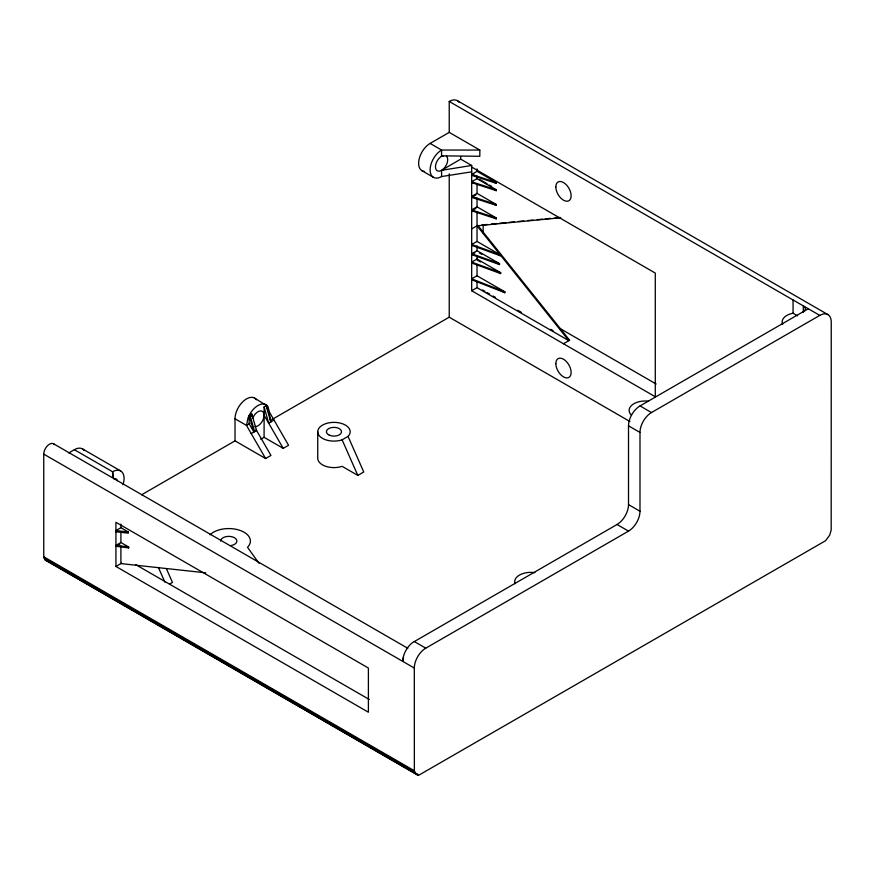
<?xml version="1.0" encoding="UTF-8"?>
<svg xmlns="http://www.w3.org/2000/svg" width="875" height="875" viewBox="0 0 875 875"><rect width="100%" height="100%" fill="white"/><g stroke="black" fill="none" stroke-linecap="round" stroke-linejoin="round"><path stroke-width="1.31" d="M471.68 167.07L655.288 273.077L655.288 396.758L471.68 290.752L471.68 165.473L460.698 159.141L460.698 156.614M254.603 398.092L267.903 406.416L269.445 412.147L288.564 445.277L283.216 448.372L264.086 437.325L264.13 406.875L266.766 405.355L271.338 421.608L270.036 419.344M808.303 308.766L640.062 405.902A16.231 9.373 -60 0 0 628.512 425.819L628.512 504.613A16.231 9.373 -60 0 1 617.039 524.497L412.727 642.48A16.231 9.373 -60 0 0 402.752 661.38A8.116 4.681 -60 0 1 403.517 657.617M274.017 420.077L268.669 423.161L264.13 406.875M460.698 159.141L440.814 170.756A8.652 4.998 -60 0 1 435.455 166.873A8.652 4.998 -60 0 1 440.748 156.778L442.345 155.848L479.828 156.286L479.828 150.052L449.225 132.377L430.106 143.423A16.231 9.373 -60 0 0 419.016 159.644A16.231 9.373 -60 0 0 424.364 171.456M348.042 436.395A16.231 9.373 0 0 0 336.744 422.505A16.231 9.373 0 0 0 317.997 433.387A16.231 9.373 0 0 0 342.125 439.841L348.042 436.395L363.748 471.964L357.809 475.398L342.125 466.342A16.231 9.373 0 0 1 317.734 458.27L317.734 431.758M496.278 182.438L477.028 171.325L471.68 174.42L496.278 182.438L496.278 183.323L471.68 175.306L473.812 174.059M496.278 189.788L477.028 178.675L471.68 181.77L496.278 189.788L496.278 190.673L471.68 182.645M496.278 204.477L477.028 193.375L471.68 196.459L496.278 204.477L496.278 205.362L471.68 197.345M472.752 196.733L475.956 194.873M496.278 217.963L477.028 206.85L471.68 209.945L496.278 217.963L496.278 218.838L471.68 210.82L475.956 208.348M68.731 452.944L74.353 449.695A16.231 9.373 -60 0 1 84.295 450.581M471.68 228.911L477.794 225.378L569.603 340.222L563.478 343.755M500.227 254.833L477.028 241.445L471.745 244.497L500.227 254.833L500.227 255.719L471.745 245.372M499.527 263.67L477.028 250.688L471.734 253.75L499.527 263.67L499.527 264.556L471.734 254.625L474.906 252.798M500.664 272.694L477.028 259.044L471.723 262.117L500.664 272.694L500.664 273.58L471.723 263.003M504.831 291.823L477.028 275.767L471.691 278.852L504.831 291.823L504.831 292.709L471.691 279.738M249.167 415.516L253.892 432.053L249.167 423.872L249.167 415.516L251.77 414.006L256.572 430.5L270.966 455.438L265.617 458.533L235.014 440.858L141.575 494.812M471.68 290.752L477.028 287.656L568.838 340.659L477.028 225.816L560.733 217.766M272.136 419.431L449.225 317.188L629.945 421.52M251.223 433.595L256.572 430.5L256.113 429.8M260.75 439.25L264.086 437.325M128.33 532L120.903 527.712L115.927 530.578L128.33 532L128.33 533.159L115.927 531.738M128.669 546.995L120.903 542.511L115.927 545.387L128.669 546.995L128.669 547.881L115.927 546.263L119.908 543.966M115.927 566.453L368.397 712.217L368.397 668.041L115.927 522.288L115.927 566.453L121.669 563.139M169.477 584.128L172.452 582.411L166.502 568.914M651.459 412.562L819.777 315.394A16.231 9.373 -60 0 1 831.25 322.022L831.184 530.097L829.664 535.205L825.584 540.717L419.016 775.075L415.877 774.102L414.367 770.755L414.302 668.041A16.231 9.373 -60 0 1 425.775 648.167L628.512 531.114A16.231 9.373 -60 0 0 639.986 511.241L639.986 432.447A16.231 9.373 -60 0 1 651.459 412.562L640.062 405.902M249.933 423.434L246.488 425.403L235.014 418.775A16.231 9.373 -60 0 1 243.523 401.067A16.231 9.373 -60 0 1 256.43 399.787M797.628 315.853L793.067 313.228L790.234 313.906A16.231 9.373 0 0 0 782.677 324.439M471.68 165.473L441.58 170.308L441.58 176.553L471.68 171.839M481.852 224.984L487.244 224.47M491.302 224.077L496.694 223.552M499.395 223.3L506.144 222.644M508.845 222.381L514.248 221.867M518.295 221.473L523.698 220.959M527.745 220.566L533.148 220.052M537.195 219.658L542.598 219.144M545.3 218.881L550.703 218.356M554.75 217.973L560.153 217.448M443.144 156.308L441.547 156.308L441.58 150.052L430.106 143.423M479.828 150.052L441.58 150.052A16.231 9.373 -60 0 0 430.106 169.925A16.231 9.373 -60 0 0 441.58 176.553M205.767 572.83L120.903 563.587L120.903 546.087M47.578 561.148L44.778 559.53L43.75 555.702L43.75 454.114A8.116 4.681 -60 0 1 48.005 445.255A8.116 4.681 -60 0 1 54.458 444.62M457.341 100.658L827.892 314.584M449.225 132.377L449.225 101.456L819.777 315.394M492.877 181.355L496.278 183.323M480.102 179.703L487.014 183.695M489.322 185.03L491.63 186.353M491.75 188.059L496.278 190.673M442.892 170.089L442.411 169.816A8.652 4.998 -60 0 0 446.414 156.177M491.75 202.748L496.278 205.362M421.991 170.723L433.464 177.352M491.75 216.223L496.278 218.838M495.589 253.039L500.227 255.719M479.402 252.941L481.764 254.308M494.791 261.822L499.527 264.556M477.028 259.93L480.572 261.975M497.12 271.534L500.664 273.58M497.875 288.695L504.831 292.709M559.661 328.289L656.173 384.016M482.508 289.931L484.859 291.287M487.211 292.655L489.562 294.011M493.095 296.045L495.447 297.402M517.814 310.319L521.347 312.353M550.769 329.35L553.12 330.706M567.252 338.855L569.603 340.222M628.512 425.819L639.986 432.447M628.512 504.613L639.986 511.241M617.039 524.497L628.512 531.114M82.469 448.886L120.717 470.98M414.302 641.539L425.775 648.167M74.353 449.695L112.602 471.778A16.231 9.373 -60 0 1 123.003 484.63M53.55 443.767L407.827 648.309M43.75 454.114L414.302 668.041M125.344 545.956L128.669 547.881M135.658 564.594L369.25 699.464M43.816 556.817L414.367 770.755M44.013 557.834L414.553 771.772M44.33 558.742L414.881 772.68M415.472 773.019L417.834 774.386M44.778 559.53L418.119 775.075M45.336 560.164L417.287 774.922M258.967 563.248L247.516 547.302A21.634 12.491 0 0 0 239.586 530.239A21.634 12.491 0 0 0 210.033 534.811M265.617 458.533L246.488 425.403L248.03 417.889L249.845 414.094A16.231 9.373 -60 0 1 266.077 404.72M264.086 415.209L283.216 448.372M342.125 439.841L357.809 475.398M158.397 567.448L164.883 582.159M249.933 415.067L254.658 431.605M266.164 405.705L270.747 421.947M113.663 478.527L112.602 471.778L112.602 476.788M251.77 414.006L251.792 416.391M803.327 312.517L803.327 305.9A7.033 4.058 0 0 1 803.327 311.642M793.067 299.972L793.067 313.228M483.153 224.963L483.153 232.991M477.028 168.875L477.028 171.325M477.028 176.094L477.028 178.675M477.028 184.581L477.028 193.375M477.028 198.034L477.028 206.85M477.028 211.608L477.028 241.445M477.028 245.908L477.028 250.688M477.028 256.55L477.028 259.044M477.028 265.212L477.028 275.767M477.028 281.542L477.028 287.656M449.225 173.895L449.225 317.188M266.766 405.355L266.766 407.728M235.014 418.775L235.014 440.858M120.903 524.136L120.903 527.712M120.903 531.595L120.903 542.511M449.225 101.456A16.231 9.373 -60 0 1 459.167 102.342M252.645 418.338A8.652 4.998 -60 0 1 261.002 410.889A8.652 4.998 -60 0 1 263.277 419.212A8.652 4.998 -60 0 1 254.931 426.661M113.892 478.745A7.033 4.058 -60 0 1 117.403 480.769M515.047 583.669A16.231 9.373 0 0 1 534.92 572.644M631.291 415.045A16.231 9.373 0 0 1 632.155 404.895A16.231 9.373 0 0 1 648.517 401.166M220.653 541.056A8.116 4.681 0 0 1 228.069 536.386A8.116 4.681 0 0 1 236.764 540.247A8.116 4.681 0 0 1 230.869 545.584M555.833 186.944A10.817 6.245 60 0 0 567.306 201.217A10.817 6.245 60 0 0 567.306 185.916A10.817 6.245 60 0 0 555.833 186.944M555.833 363.628A10.817 6.245 60 0 0 567.306 377.902A10.817 6.245 60 0 0 567.306 362.6A10.817 6.245 60 0 0 555.833 363.628M329.306 435.181A7.569 4.375 0 0 0 341.469 432.348A7.569 4.375 0 0 0 331.133 427.678A7.569 4.375 0 0 0 329.306 435.181"/></g></svg>
